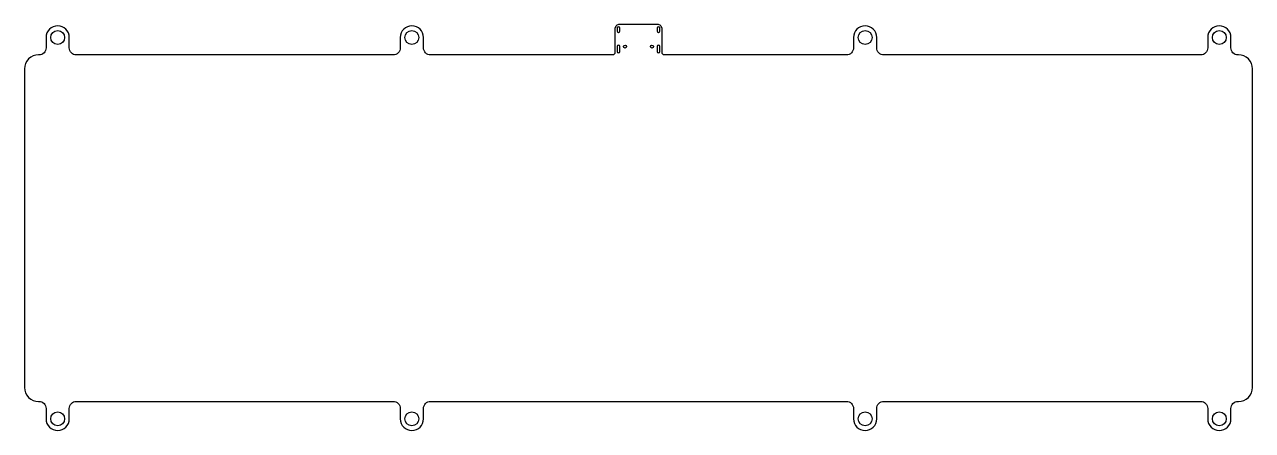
# Model space of a CAD drawing. Header units: millimetres. Extents: x 1 to 265, y -81 to 6.
import ezdxf

# ---------------------------------------------------------------- set-up
doc = ezdxf.new("R2010")
doc.units = ezdxf.units.MM
doc.layers.get('0').update_dxf_attribs({"linetype": 'CONTINUOUS'})

msp = doc.modelspace()

# ---------------------------------------------------------------- linework, layer by layer
for points in [[(80.6, -0.33), (12.4, -0.33, -0.414214), (10.9, 1.17), (10.9, 3.42, 1), (5.9, 3.42), (5.9, 1.17, -0.414214), (4.4, -0.33), (4.28, -0.33, 0.414214), (1.28, -3.33), (1.28, -71.98, 0.414214), (4.28, -74.98), (4.4, -74.98, -0.414214), (5.9, -76.48), (5.9, -78.73, 1), (10.9, -78.73), (10.9, -76.48, -0.414214), (12.4, -74.98), (80.6, -74.98, -0.414214), (82.1, -76.48), (82.1, -78.73, 1), (87.1, -78.73), (87.1, -76.48, -0.414214), (88.6, -74.98), (178.1, -74.98, -0.414214), (179.6, -76.48), (179.6, -78.73, 1), (184.6, -78.73), (184.6, -76.48, -0.414214), (186.1, -74.98), (254.3, -74.98, -0.414214), (255.8, -76.48), (255.8, -78.73, 1), (260.8, -78.73), (260.8, -76.48, -0.414214), (262.3, -74.98), (262.43, -74.98, 0.414214), (265.43, -71.98), (265.43, -3.33, 0.414214), (262.43, -0.33), (262.3, -0.33, -0.414214), (260.8, 1.17), (260.8, 3.42, 1), (255.8, 3.42), (255.8, 1.17, -0.414214), (254.3, -0.33), (186.1, -0.33, -0.414214), (184.6, 1.17), (184.6, 3.42, 1), (179.6, 3.42), (179.6, 1.17, -0.414214), (178.1, -0.33), (138.93, -0.33, -0.414214), (138.43, 0.17), (138.43, 5.21, 0.414214), (137.43, 6.21), (129.27, 6.21, 0.414214), (128.27, 5.21), (128.27, 0.17, -0.414213), (127.77, -0.33), (88.6, -0.33, -0.414214), (87.1, 1.17), (87.1, 3.42, 1), (82.1, 3.42), (82.1, 1.17, -0.414214)], [(129.33, 5.41, 1), (128.73, 5.41), (128.73, 4.81, 1), (129.33, 4.81)], [(137.97, 5.41, 1), (137.37, 5.41), (137.37, 4.81, 1), (137.97, 4.81)], [(129.33, 1.48, 1), (128.73, 1.48), (128.73, 0.38, 1), (129.33, 0.38)], [(137.97, 1.48, 1), (137.37, 1.48), (137.37, 0.38, 1), (137.97, 0.38)]]:
    msp.add_lwpolyline(points, format="xyb", close=True)
for centre, radius in [((8.4, 3.42), 1.5), ((84.6, 3.42), 1.5), ((182.1, 3.42), 1.5), ((258.3, 3.42), 1.5), ((130.46, 1.46), 0.325), ((136.24, 1.46), 0.325), ((8.4, -78.73), 1.5), ((84.6, -78.73), 1.5), ((182.1, -78.73), 1.5), ((258.3, -78.73), 1.5)]:
    msp.add_circle(centre, radius)

doc.saveas('drawing.dxf')
